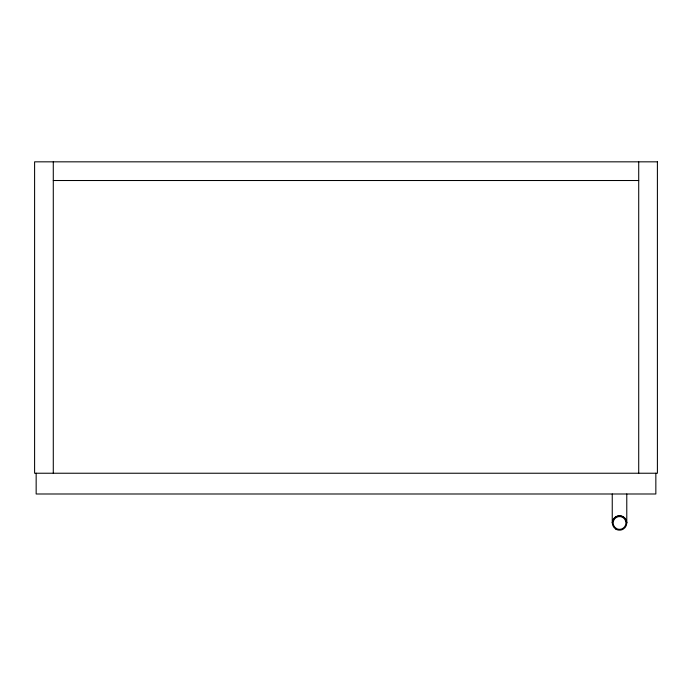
<?xml version="1.0" encoding="UTF-8"?>
<svg xmlns="http://www.w3.org/2000/svg" width="692" height="692" viewBox="0 0 692 692"><rect width="100%" height="100%" fill="white"/><g stroke="black" fill="none" stroke-linecap="round" stroke-linejoin="round"><path stroke-width="1.04" d="M53.284 180.517L638.716 180.517M655.843 473.233L655.843 493.993L36.157 493.993L36.157 473.233M638.716 161.833L638.716 473.233M626.779 493.993L626.779 522.936L625.802 519.32L623.146 516.673L619.513 515.704L615.88 516.673L613.224 519.32L612.247 522.936L612.247 493.993M53.284 161.833L53.284 473.233M615.975 529.198A7.214 7.214 0 0 1 614.02 518.299A7.214 7.214 0 0 1 625.092 518.299A7.214 7.214 0 0 1 623.146 529.198A7.275 7.275 0 0 1 615.88 529.19M616.373 528.489A6.401 6.401 0 0 1 614.643 518.827A6.401 6.401 0 0 1 624.461 518.827A6.401 6.401 0 0 1 622.731 528.489A6.453 6.453 0 0 1 616.295 528.48M657.4 161.833L34.6 161.833L34.6 473.233L657.4 473.233L657.4 161.833"/></g></svg>
